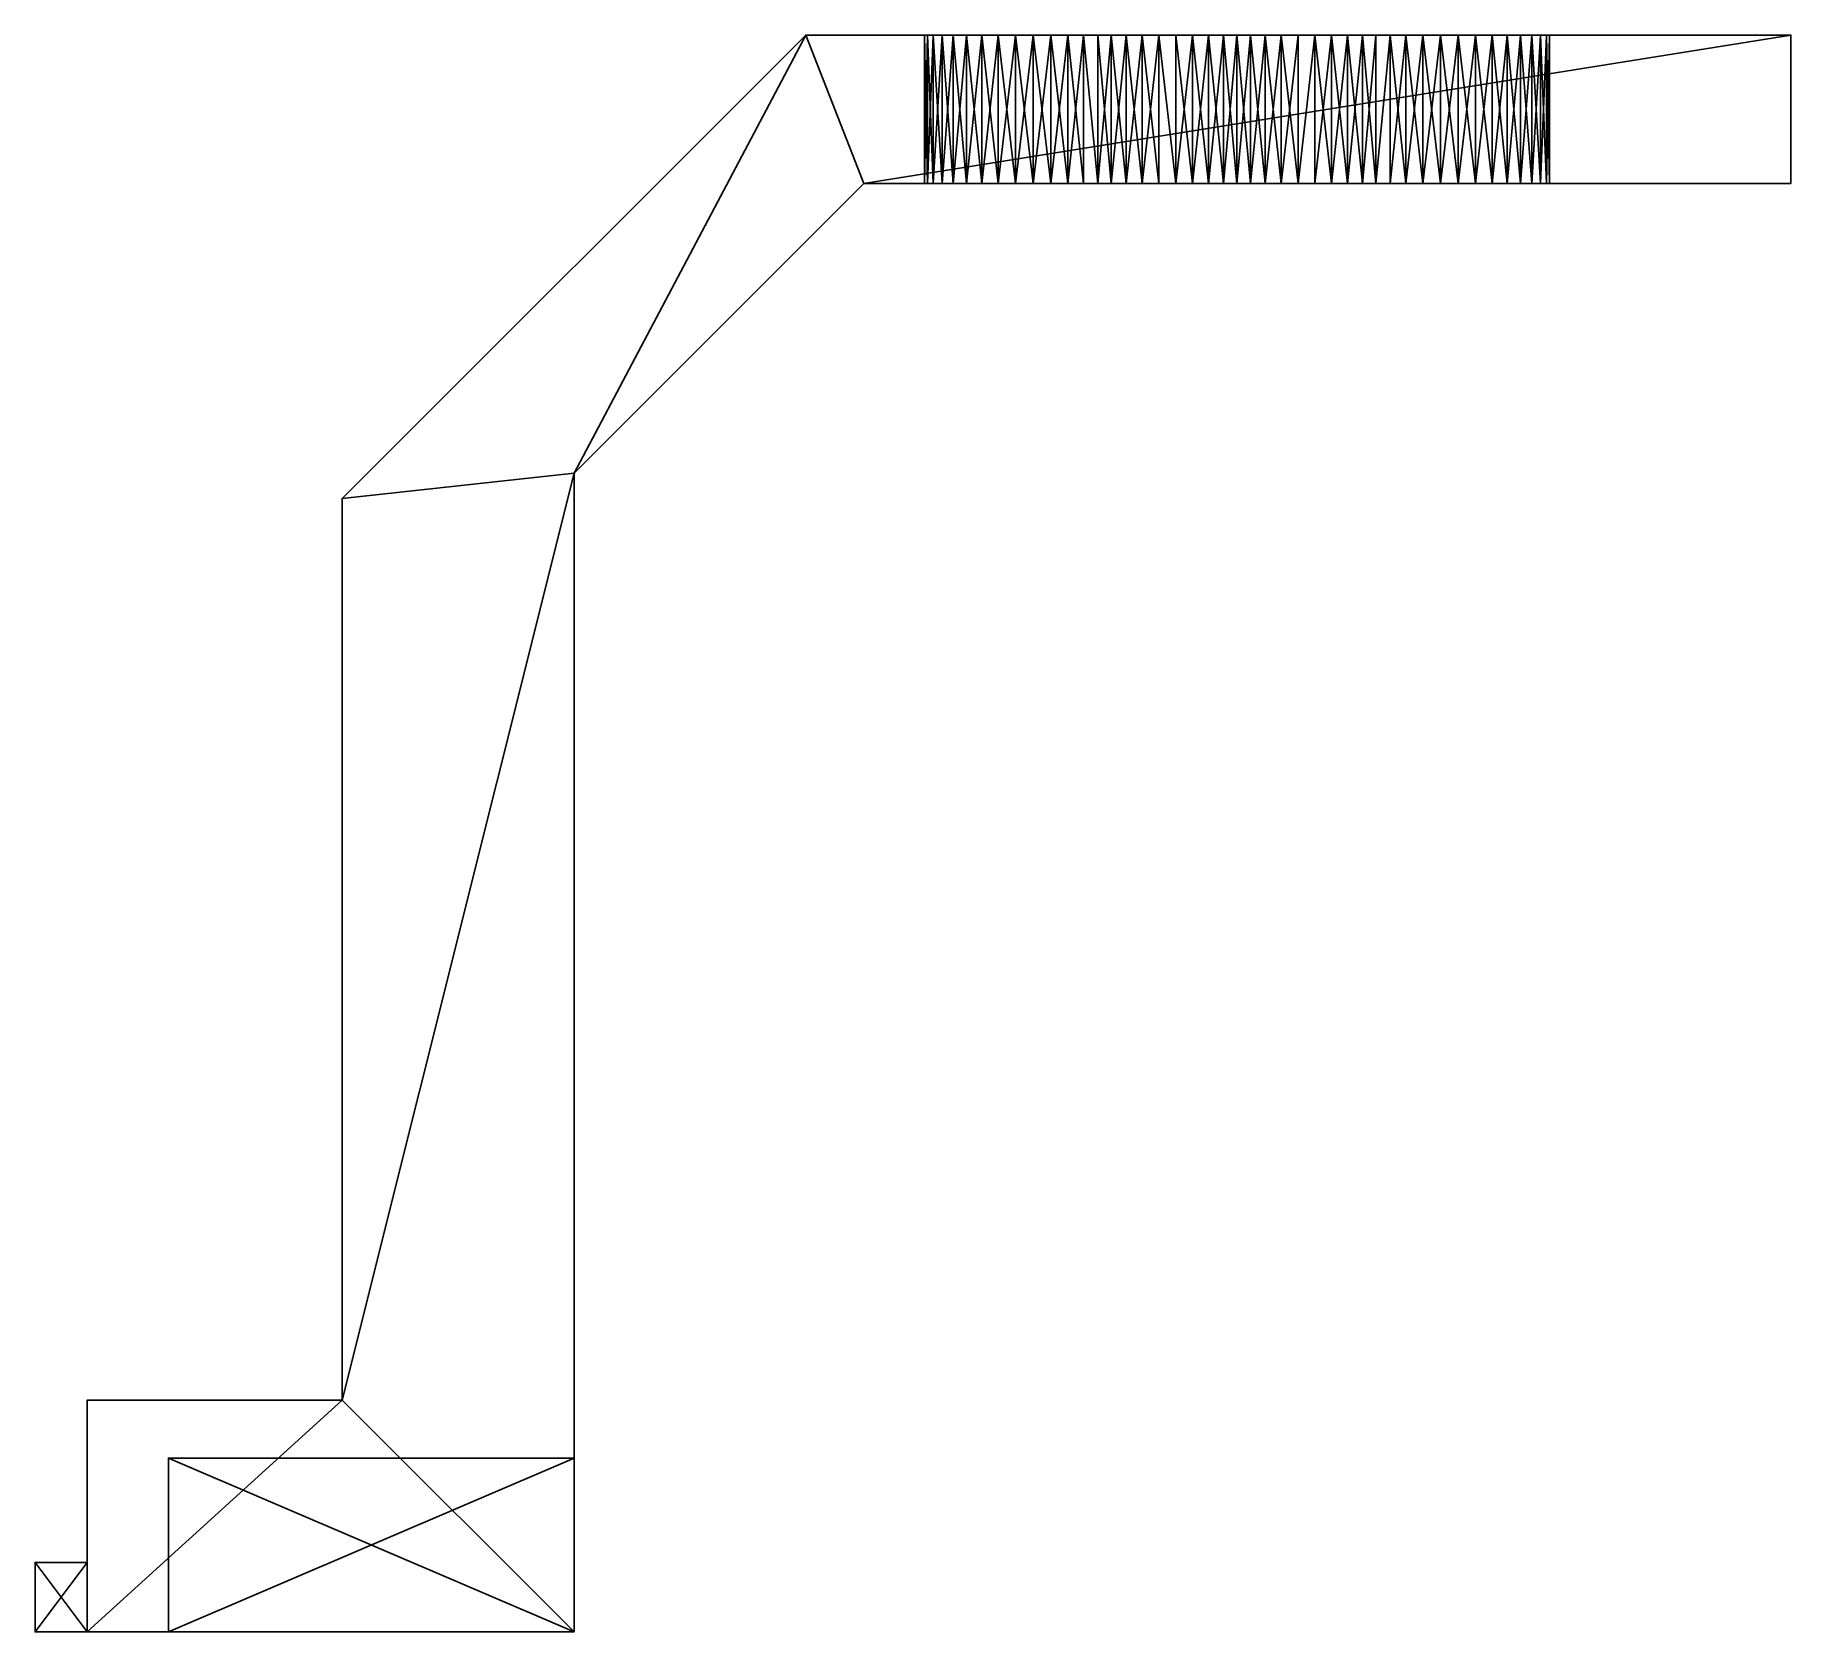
# Model space of a CAD drawing. Extents: x -0.6 to 18.7, y 0 to 17.5.
import ezdxf

# ---------------------------------------------------------------- set-up
doc = ezdxf.new("R2010")
doc.units = 0
doc.layers.add('front_attachment_snapon', color=254, linetype='CONTINUOUS')

msp = doc.modelspace()

# ---------------------------------------------------------------- meshes
at = {"layer": 'front_attachment_snapon', "color": 254}
mesh = msp.add_polyface(dxfattribs=at)
corners = [(5.334, 12.7), (5.334, 0), (5.334, 1.905, 1.27), (5.334, 12.7, 3.81), (5.334, 0, 3.81), (5.334, 1.905, 2.54), (13.267826, 15.875, 3.044245), (11.928974, 15.875, 3.044245), (8.509, 15.875, 3.81), (11.743826, 15.875, 3.044245), (11.561107, 15.875, 3.014352), (10.560163, 15.875, 3.020824), (11.385612, 15.875, 2.955352), (10.745802, 15.875, 2.962644), (11.221945, 15.875, 2.868791), (10.918886, 15.875, 2.873826), (11.0744, 15.875, 2.756942), (10.367347, 15.875, 3.046679), (10.172939, 15.875, 3.03946), (9.982571, 15.875, 2.999377), (9.801757, 15.875, 2.927591), (9.635737, 15.875, 2.826182), (9.489319, 15.875, 2.698087), (9.366745, 15.875, 2.547016), (9.271565, 15.875, 2.377348), (9.206538, 15.875, 2.193995), (9.173546, 15.875, 2.002271), (8.509, 15.875), (9.173546, 15.875, 1.807729), (9.206538, 15.875, 1.616005), (9.271565, 15.875, 1.432652), (9.366745, 15.875, 1.262984), (10.560163, 15.875, 0.789176), (11.743826, 15.875, 0.765755), (9.635737, 15.875, 0.983818), (9.801757, 15.875, 0.882409), (9.982571, 15.875, 0.810623), (10.172939, 15.875, 0.77054), (10.367347, 15.875, 0.763321), (10.745802, 15.875, 0.847356), (11.561107, 15.875, 0.795648), (10.918886, 15.875, 0.936174), (11.385612, 15.875, 0.854648), (11.0744, 15.875, 1.053058), (11.221945, 15.875, 0.941209), (9.489319, 15.875, 1.111913), (11.928974, 15.875, 0.765755), (2.794, 2.54, 3.81), (2.794, 2.54), (2.794, 12.4206), (2.794, 12.4206, 3.81), (7.874, 17.5006, 3.81), (7.874, 17.5006)]
mesh.append_faces([[corners[k] for k in face] for face in [(0, 1, 2), (3, 0, 2), (4, 3, 5), (3, 2, 5), (6, 7, 8), (7, 9, 8), (9, 10, 11), (10, 12, 13), (12, 14, 15), (14, 16, 15), (12, 15, 13), (10, 13, 11), (9, 11, 8), (11, 17, 8), (17, 18, 8), (18, 19, 8), (19, 20, 8), (20, 21, 8), (21, 22, 8), (22, 23, 8), (8, 24, 25), (8, 25, 26), (8, 26, 27), (26, 28, 27), (28, 29, 27), (29, 30, 27), (30, 31, 27), (27, 32, 33), (27, 34, 35), (27, 35, 36), (27, 36, 37), (27, 37, 38), (32, 39, 40), (39, 41, 42), (41, 43, 44), (38, 32, 27), (41, 44, 42), (39, 42, 40), (32, 40, 33), (31, 45, 27), (45, 34, 27), (27, 33, 46), (47, 48, 49), (47, 49, 50), (50, 3, 47), (3, 4, 47), (8, 3, 51), (3, 50, 51), (48, 1, 0), (52, 49, 0), (49, 48, 0), (27, 52, 0), (3, 8, 0), (0, 8, 27), (50, 49, 52), (50, 52, 51)]], dxfattribs={"color": 254})
mesh = msp.add_polyface(dxfattribs=at)
corners = [(9.366745, 15.875, 2.547016), (9.271565, 15.875, 2.377348), (8.509, 15.875, 3.81), (11.743826, 17.5006, 0.765755), (10.367347, 17.5006, 0.763321), (7.874, 17.5006), (10.172939, 17.5006, 0.77054), (9.982571, 17.5006, 0.810623), (9.801757, 17.5006, 0.882409), (9.635737, 17.5006, 0.983818), (9.489319, 17.5006, 1.111913), (9.366745, 17.5006, 1.262984), (9.271565, 17.5006, 1.432652), (9.206538, 17.5006, 1.616005), (9.173546, 17.5006, 1.807729), (7.874, 17.5006, 3.81), (9.173546, 17.5006, 2.002271), (9.206538, 17.5006, 2.193995), (9.271565, 17.5006, 2.377348), (9.366745, 17.5006, 2.547016), (9.489319, 17.5006, 2.698087), (9.635737, 17.5006, 2.826182), (9.801757, 17.5006, 2.927591), (9.982571, 17.5006, 2.999377), (10.172939, 17.5006, 3.03946), (10.367347, 17.5006, 3.046679), (11.743826, 17.5006, 3.044245), (9.982571, 15.875, 2.999377), (9.801757, 15.875, 2.927591), (9.635737, 15.875, 2.826182), (9.489319, 15.875, 2.698087), (9.206538, 15.875, 2.193995), (9.173546, 15.875, 2.002271), (9.173546, 15.875, 1.807729), (9.206538, 15.875, 1.616005), (9.271565, 15.875, 1.432652), (9.366745, 15.875, 1.262984), (9.489319, 15.875, 1.111913), (9.635737, 15.875, 0.983818), (9.801757, 15.875, 0.882409), (9.982571, 15.875, 0.810623), (10.172939, 15.875, 0.77054)]
mesh.append_faces([[corners[k] for k in face] for face in [(0, 1, 2), (3, 4, 5), (4, 6, 5), (6, 7, 5), (7, 8, 5), (5, 9, 10), (5, 10, 11), (5, 11, 12), (5, 12, 13), (5, 14, 15), (13, 14, 5), (14, 16, 15), (16, 17, 15), (17, 18, 15), (18, 19, 15), (19, 20, 15), (20, 21, 15), (21, 22, 15), (22, 23, 15), (23, 24, 15), (24, 25, 15), (25, 26, 15), (8, 9, 5), (24, 23, 27), (23, 22, 28), (22, 21, 29), (21, 20, 30), (20, 19, 0), (19, 18, 1), (18, 17, 31), (17, 16, 32), (16, 14, 33), (14, 13, 34), (13, 12, 35), (12, 11, 36), (11, 10, 37), (10, 9, 38), (9, 8, 39), (8, 7, 40), (7, 6, 41), (7, 41, 40), (8, 40, 39), (9, 39, 38), (10, 38, 37), (11, 37, 36), (12, 36, 35), (13, 35, 34), (14, 34, 33), (16, 33, 32), (17, 32, 31), (18, 31, 1), (19, 1, 0), (20, 0, 30), (21, 30, 29), (22, 29, 28), (23, 28, 27)]], dxfattribs={"color": 254})
mesh = msp.add_polyface(dxfattribs=at)
corners = [(11.743826, 17.5006, 3.044245), (11.561107, 17.5006, 3.014352), (11.561107, 15.875, 3.014352), (11.385612, 17.5006, 2.955352), (11.385612, 15.875, 2.955352), (11.221945, 17.5006, 2.868791), (11.221945, 15.875, 2.868791), (11.0744, 17.5006, 2.756942), (11.0744, 15.875, 2.756942), (11.743826, 15.875, 3.044245), (8.509, 15.875), (11.928974, 15.875, 0.765755), (13.267826, 15.875, 0.765755), (11.928974, 17.5006, 3.044245), (13.267826, 17.5006, 3.044245), (7.874, 17.5006, 3.81), (13.267826, 17.5006, 0.765755), (11.928974, 17.5006, 0.765755), (7.874, 17.5006), (11.743826, 17.5006, 0.765755), (11.561107, 17.5006, 0.795648), (10.560163, 17.5006, 0.789176), (11.385612, 17.5006, 0.854648), (10.745802, 17.5006, 0.847356), (10.918886, 17.5006, 0.936174), (11.221945, 17.5006, 0.941209), (11.0744, 17.5006, 1.053058), (10.367347, 17.5006, 0.763321), (10.560163, 17.5006, 3.020824), (10.745802, 17.5006, 2.962644), (10.918886, 17.5006, 2.873826), (10.367347, 17.5006, 3.046679), (11.743826, 15.875, 0.765755), (11.385612, 15.875, 0.854648), (11.221945, 15.875, 0.941209), (11.561107, 15.875, 0.795648), (11.0744, 15.875, 1.053058), (10.918886, 15.875, 2.873826), (10.745802, 15.875, 2.962644), (10.560163, 15.875, 3.020824), (10.367347, 15.875, 3.046679), (10.172939, 17.5006, 3.03946), (10.172939, 15.875, 3.03946), (10.172939, 17.5006, 0.77054), (10.367347, 15.875, 0.763321), (10.560163, 15.875, 0.789176), (10.745802, 15.875, 0.847356), (10.918886, 15.875, 0.936174), (10.172939, 15.875, 0.77054), (9.982571, 15.875, 2.999377)]
mesh.append_faces([[corners[k] for k in face] for face in [(0, 1, 2), (1, 3, 4), (3, 5, 6), (5, 7, 8), (5, 8, 6), (3, 6, 4), (1, 4, 2), (0, 2, 9), (10, 11, 12), (13, 14, 15), (16, 17, 18), (17, 19, 18), (19, 20, 21), (20, 22, 23), (24, 25, 26), (22, 25, 24), (22, 24, 23), (20, 23, 21), (19, 21, 27), (28, 29, 1), (29, 30, 3), (30, 7, 5), (31, 28, 0), (30, 5, 3), (29, 3, 1), (28, 1, 0), (15, 0, 13), (32, 20, 19), (33, 25, 22), (34, 26, 25), (32, 35, 20), (35, 33, 22), (26, 34, 36), (33, 34, 25), (35, 22, 20), (8, 7, 30), (8, 30, 37), (30, 29, 38), (29, 28, 39), (28, 31, 40), (31, 41, 42), (43, 27, 44), (27, 21, 45), (21, 23, 46), (23, 24, 47), (24, 26, 36), (24, 36, 47), (23, 47, 46), (21, 46, 45), (27, 45, 44), (43, 44, 48), (41, 49, 42), (31, 42, 40), (28, 40, 39), (29, 39, 38), (30, 38, 37)]], dxfattribs={"color": 254})
mesh = msp.add_polyface(dxfattribs=at)
corners = [(12.5984, 15.875, 2.756942), (12.5984, 17.5006, 2.756942), (12.450855, 17.5006, 2.868791), (12.450855, 15.875, 2.868791), (12.287188, 17.5006, 2.955352), (12.287188, 15.875, 2.955352), (12.111693, 17.5006, 3.014352), (12.111693, 15.875, 3.014352), (11.928974, 17.5006, 3.044245), (11.928974, 15.875, 3.044245), (11.743826, 17.5006, 3.044245), (11.743826, 15.875, 3.044245), (12.745945, 15.875, 0.941209), (12.909612, 15.875, 0.854648), (12.287188, 15.875, 0.854648), (13.452974, 15.875, 3.044245), (13.267826, 15.875, 3.044245), (8.509, 15.875, 3.81), (13.085107, 15.875, 3.014352), (12.909612, 15.875, 2.955352), (12.745945, 15.875, 2.868791), (13.085107, 15.875, 0.795648), (13.267826, 15.875, 0.765755), (11.928974, 15.875, 0.765755), (12.111693, 15.875, 0.795648), (12.5984, 15.875, 1.053058), (12.450855, 15.875, 0.941209), (13.452974, 15.875, 0.765755), (8.509, 15.875), (13.085107, 17.5006, 0.795648), (12.909612, 17.5006, 0.854648), (12.287188, 17.5006, 0.854648), (12.450855, 17.5006, 0.941209), (12.745945, 17.5006, 0.941209), (12.5984, 17.5006, 1.053058), (12.111693, 17.5006, 0.795648), (13.267826, 17.5006, 0.765755), (11.928974, 17.5006, 0.765755), (13.085107, 17.5006, 3.014352), (13.267826, 17.5006, 3.044245), (12.909612, 17.5006, 2.955352), (12.745945, 17.5006, 2.868791), (18.669, 17.5006, 3.81), (7.874, 17.5006, 3.81), (18.669, 17.5006), (7.874, 17.5006), (11.743826, 15.875, 0.765755), (11.743826, 17.5006, 0.765755)]
mesh.append_faces([[corners[k] for k in face] for face in [(0, 1, 2), (0, 2, 3), (2, 4, 5), (4, 6, 7), (6, 8, 9), (6, 9, 7), (4, 7, 5), (2, 5, 3), (10, 11, 9), (9, 8, 10), (12, 13, 14), (15, 16, 17), (18, 19, 5), (19, 20, 3), (20, 0, 3), (19, 3, 5), (18, 5, 7), (16, 7, 9), (21, 22, 23), (13, 21, 24), (21, 23, 24), (13, 24, 14), (25, 12, 26), (12, 14, 26), (22, 27, 28), (29, 30, 31), (32, 33, 34), (30, 33, 32), (30, 32, 31), (29, 31, 35), (36, 35, 37), (38, 39, 8), (38, 8, 6), (40, 38, 6), (41, 40, 4), (40, 6, 4), (1, 41, 2), (41, 4, 2), (42, 17, 43), (44, 45, 28), (34, 25, 26), (26, 31, 32), (24, 37, 35), (23, 46, 47), (24, 23, 37), (23, 47, 37), (14, 24, 35), (14, 35, 31), (26, 14, 31), (34, 26, 32), (25, 34, 33), (25, 33, 12), (33, 13, 12), (1, 0, 20), (20, 40, 41), (1, 20, 41)]], dxfattribs={"color": 254})
mesh = msp.add_polyface(dxfattribs=at)
corners = [(13.635693, 15.875, 0.795648), (13.811188, 15.875, 0.854648), (14.450998, 15.875, 0.847356), (13.974855, 15.875, 0.941209), (14.277914, 15.875, 0.936174), (14.1224, 15.875, 1.053058), (13.452974, 15.875, 0.765755), (14.636637, 15.875, 0.789176), (14.450998, 15.875, 2.962644), (14.277914, 15.875, 2.873826), (13.811188, 15.875, 2.955352), (14.1224, 15.875, 2.756942), (13.974855, 15.875, 2.868791), (13.635693, 15.875, 3.014352), (14.636637, 15.875, 3.020824), (13.452974, 15.875, 3.044245), (13.267826, 15.875, 3.044245), (13.085107, 15.875, 3.014352), (12.111693, 15.875, 3.014352), (8.509, 15.875), (18.669, 15.875), (18.669, 15.875, 3.81), (8.509, 15.875, 3.81), (13.635693, 17.5006, 3.014352), (13.811188, 17.5006, 2.955352), (14.450998, 17.5006, 2.962644), (13.974855, 17.5006, 2.868791), (14.277914, 17.5006, 2.873826), (14.1224, 17.5006, 2.756942), (13.452974, 17.5006, 3.044245), (14.636637, 17.5006, 3.020824), (13.974855, 17.5006, 0.941209), (14.277914, 17.5006, 0.936174), (14.1224, 17.5006, 1.053058), (13.811188, 17.5006, 0.854648), (14.450998, 17.5006, 0.847356), (13.635693, 17.5006, 0.795648), (14.636637, 17.5006, 0.789176), (13.452974, 17.5006, 0.765755), (18.669, 17.5006), (13.267826, 17.5006, 0.765755), (7.874, 17.5006), (13.085107, 17.5006, 0.795648), (12.111693, 17.5006, 0.795648), (18.669, 17.5006, 3.81), (7.874, 17.5006, 3.81), (13.267826, 17.5006, 3.044245), (12.745945, 17.5006, 0.941209), (12.909612, 17.5006, 0.854648), (12.909612, 15.875, 0.854648), (13.085107, 15.875, 0.795648), (13.267826, 15.875, 0.765755), (13.085107, 17.5006, 3.014352), (12.909612, 15.875, 2.955352), (12.909612, 17.5006, 2.955352), (12.745945, 15.875, 2.868791)]
mesh.append_faces([[corners[k] for k in face] for face in [(0, 1, 2), (1, 3, 4), (3, 5, 4), (6, 0, 7), (1, 4, 2), (8, 9, 10), (9, 11, 12), (9, 12, 10), (8, 10, 13), (14, 13, 15), (16, 17, 18), (19, 6, 20), (21, 15, 22), (23, 24, 25), (24, 26, 27), (26, 28, 27), (29, 23, 30), (31, 32, 33), (32, 31, 34), (35, 34, 36), (37, 36, 38), (39, 40, 41), (40, 42, 43), (44, 45, 46), (47, 48, 49), (48, 42, 50), (42, 40, 51), (38, 36, 0), (36, 34, 1), (34, 31, 3), (31, 33, 5), (31, 5, 3), (34, 3, 1), (36, 1, 0), (38, 0, 6), (42, 51, 50), (48, 50, 49), (38, 6, 51), (51, 40, 38), (17, 46, 52), (15, 23, 29), (10, 26, 24), (12, 28, 26), (15, 13, 23), (13, 10, 24), (28, 12, 11), (10, 12, 26), (16, 15, 29), (13, 24, 23), (17, 16, 46), (16, 29, 46), (53, 17, 52), (53, 52, 54), (55, 53, 54), (5, 33, 32), (27, 28, 11)]], dxfattribs={"color": 254})
mesh = msp.add_polyface(dxfattribs=at)
corners = [(13.635693, 15.875, 0.795648), (14.450998, 15.875, 0.847356), (14.636637, 15.875, 0.789176), (13.452974, 15.875, 0.765755), (14.829453, 15.875, 0.763321), (18.669, 15.875, 3.81), (14.829453, 15.875, 3.046679), (13.452974, 15.875, 3.044245), (14.636637, 15.875, 3.020824), (14.450998, 15.875, 2.962644), (13.635693, 15.875, 3.014352), (18.669, 15.875), (13.811188, 17.5006, 2.955352), (14.277914, 17.5006, 2.873826), (14.450998, 17.5006, 2.962644), (13.267826, 17.5006, 3.044245), (13.452974, 17.5006, 3.044245), (18.669, 17.5006, 3.81), (13.635693, 17.5006, 3.014352), (14.636637, 17.5006, 3.020824), (14.829453, 17.5006, 3.046679), (18.669, 17.5006), (14.829453, 17.5006, 0.763321), (13.452974, 17.5006, 0.765755), (14.636637, 17.5006, 0.789176), (14.450998, 17.5006, 0.847356), (13.635693, 17.5006, 0.795648), (14.277914, 17.5006, 0.936174), (13.811188, 17.5006, 0.854648), (13.267826, 17.5006, 0.765755), (8.509, 15.875, 3.81), (8.509, 15.875), (14.1224, 15.875, 1.053058), (14.277914, 15.875, 0.936174), (15.023861, 17.5006, 0.77054), (15.023861, 15.875, 0.77054), (15.214229, 17.5006, 0.810623), (15.214229, 15.875, 0.810623), (15.395043, 17.5006, 0.882409), (15.395043, 15.875, 0.882409), (15.561063, 17.5006, 0.983818), (15.561063, 15.875, 0.983818), (15.707481, 17.5006, 1.111913), (15.707481, 15.875, 1.111913), (15.830055, 17.5006, 1.262984), (15.830055, 15.875, 1.262984), (15.830055, 17.5006, 2.547016), (15.707481, 17.5006, 2.698087), (15.707481, 15.875, 2.698087), (15.561063, 17.5006, 2.826182), (15.561063, 15.875, 2.826182), (15.395043, 17.5006, 2.927591), (15.395043, 15.875, 2.927591), (15.214229, 17.5006, 2.999377), (15.214229, 15.875, 2.999377), (15.023861, 17.5006, 3.03946), (15.023861, 15.875, 3.03946), (14.277914, 15.875, 2.873826), (14.1224, 15.875, 2.756942), (15.830055, 15.875, 2.547016)]
mesh.append_faces([[corners[k] for k in face] for face in [(0, 1, 2), (3, 2, 4), (5, 6, 7), (6, 8, 7), (8, 9, 10), (3, 4, 11), (12, 13, 14), (15, 16, 17), (18, 14, 19), (16, 19, 20), (16, 20, 17), (21, 22, 23), (22, 24, 23), (24, 25, 26), (25, 27, 28), (21, 23, 29), (30, 17, 5), (11, 21, 31), (32, 27, 33), (27, 25, 1), (25, 24, 2), (24, 22, 4), (22, 34, 35), (34, 36, 37), (36, 38, 39), (38, 40, 41), (40, 42, 43), (42, 44, 45), (46, 47, 48), (47, 49, 50), (49, 51, 52), (51, 53, 54), (53, 55, 56), (55, 20, 6), (20, 19, 8), (19, 14, 9), (14, 13, 57), (13, 58, 57), (14, 57, 9), (19, 9, 8), (20, 8, 6), (55, 6, 56), (53, 56, 54), (51, 54, 52), (49, 52, 50), (47, 50, 48), (46, 48, 59), (42, 45, 43), (40, 43, 41), (38, 41, 39), (36, 39, 37), (34, 37, 35), (22, 35, 4), (24, 4, 2), (25, 2, 1), (27, 1, 33)]], dxfattribs={"color": 254})
mesh = msp.add_polyface(dxfattribs=at)
corners = [(18.669, 15.875), (15.023861, 15.875, 0.77054), (15.214229, 15.875, 0.810623), (15.395043, 15.875, 0.882409), (15.561063, 15.875, 0.983818), (15.707481, 15.875, 1.111913), (15.830055, 15.875, 1.262984), (16.023254, 15.875, 1.807729), (18.669, 15.875, 3.81), (15.925235, 15.875, 1.432652), (15.990262, 15.875, 1.616005), (16.023254, 15.875, 2.002271), (15.990262, 15.875, 2.193995), (15.925235, 15.875, 2.377348), (15.830055, 15.875, 2.547016), (15.707481, 15.875, 2.698087), (15.561063, 15.875, 2.826182), (15.395043, 15.875, 2.927591), (15.214229, 15.875, 2.999377), (15.023861, 15.875, 3.03946), (14.829453, 15.875, 3.046679), (14.829453, 15.875, 0.763321), (18.669, 17.5006, 3.81), (18.669, 17.5006), (15.023861, 17.5006, 3.03946), (15.214229, 17.5006, 2.999377), (15.395043, 17.5006, 2.927591), (15.561063, 17.5006, 2.826182), (15.707481, 17.5006, 2.698087), (15.830055, 17.5006, 2.547016), (16.023254, 17.5006, 2.002271), (15.925235, 17.5006, 2.377348), (15.990262, 17.5006, 2.193995), (16.023254, 17.5006, 1.807729), (15.990262, 17.5006, 1.616005), (15.925235, 17.5006, 1.432652), (15.830055, 17.5006, 1.262984), (15.707481, 17.5006, 1.111913), (15.561063, 17.5006, 0.983818), (15.395043, 17.5006, 0.882409), (15.214229, 17.5006, 0.810623), (15.023861, 17.5006, 0.77054), (14.829453, 17.5006, 0.763321), (14.829453, 17.5006, 3.046679)]
mesh.append_faces([[corners[k] for k in face] for face in [(0, 1, 2), (0, 2, 3), (0, 3, 4), (0, 4, 5), (0, 5, 6), (0, 7, 8), (6, 9, 0), (9, 10, 0), (10, 7, 0), (7, 11, 8), (11, 12, 8), (12, 13, 8), (13, 14, 8), (14, 15, 8), (8, 16, 17), (8, 17, 18), (8, 18, 19), (8, 19, 20), (15, 16, 8), (21, 1, 0), (0, 8, 22), (0, 22, 23), (22, 24, 25), (22, 25, 26), (22, 26, 27), (22, 27, 28), (22, 28, 29), (22, 30, 23), (29, 31, 22), (31, 32, 22), (32, 30, 22), (30, 33, 23), (33, 34, 23), (34, 35, 23), (35, 36, 23), (36, 37, 23), (37, 38, 23), (23, 39, 40), (23, 40, 41), (23, 41, 42), (38, 39, 23), (43, 24, 22), (36, 35, 9), (35, 34, 10), (34, 33, 7), (33, 30, 11), (30, 32, 12), (32, 31, 13), (31, 29, 14), (31, 14, 13), (32, 13, 12), (30, 12, 11), (33, 11, 7), (34, 7, 10), (35, 10, 9), (36, 9, 6)]], dxfattribs={"color": 254})
mesh = msp.add_polyface(dxfattribs=at)
corners = [(0.889, 0, 1.27), (5.334, 0), (0, 0), (0.889, 0, 2.54), (0, 0, 3.110242), (0, 0, 3.81), (5.334, 0, 1.27), (0, 0, 1.205242), (0, 0, 2.604758), (0, 0, 0.699758), (-0.5715, 0, 0.585458), (-0.5715, 0, 1.319542), (-0.5715, 0, 2.490458), (-0.5715, 0, 3.224542), (5.334, 0, 3.81), (5.334, 0, 2.54), (5.334, 1.905, 2.54), (5.334, 1.905, 1.27), (0, 0.762, 0.699758), (0, 0.762, 1.205242), (-0.5715, 0.762, 0.585458), (-0.5715, 0.762, 1.319542), (0, 2.54, 3.81), (0, 2.54), (0, 0.762, 3.110242), (0, 0.762, 2.604758), (2.794, 2.54), (2.794, 2.54, 3.81), (-0.5715, 0.762, 2.490458), (-0.5715, 0.762, 3.224542), (0.889, 1.905, 2.54), (0.889, 1.905, 1.27)]
mesh.append_faces([[corners[k] for k in face] for face in [(0, 1, 2), (3, 4, 5), (0, 6, 1), (3, 7, 8), (0, 2, 9), (3, 0, 7), (9, 10, 11), (0, 9, 7), (9, 11, 7), (3, 8, 4), (8, 12, 13), (3, 14, 15), (8, 13, 4), (14, 3, 5), (15, 14, 16), (1, 6, 17), (18, 19, 20), (20, 19, 21), (22, 19, 23), (23, 18, 2), (18, 9, 2), (19, 18, 23), (22, 5, 24), (22, 24, 25), (5, 4, 24), (8, 19, 25), (19, 22, 25), (19, 8, 7), (26, 27, 22), (26, 22, 23), (14, 5, 27), (5, 22, 27), (2, 26, 23), (1, 26, 2), (28, 25, 24), (28, 24, 29), (24, 4, 13), (24, 13, 29), (29, 13, 12), (29, 12, 28), (28, 12, 8), (28, 8, 25), (9, 18, 10), (10, 18, 20), (10, 20, 11), (11, 20, 21), (11, 21, 7), (7, 21, 19), (15, 16, 3), (3, 16, 30), (16, 17, 30), (30, 17, 31), (6, 0, 31), (6, 31, 17), (0, 3, 31), (31, 3, 30)]], dxfattribs={"color": 254})

doc.saveas('drawing.dxf')
